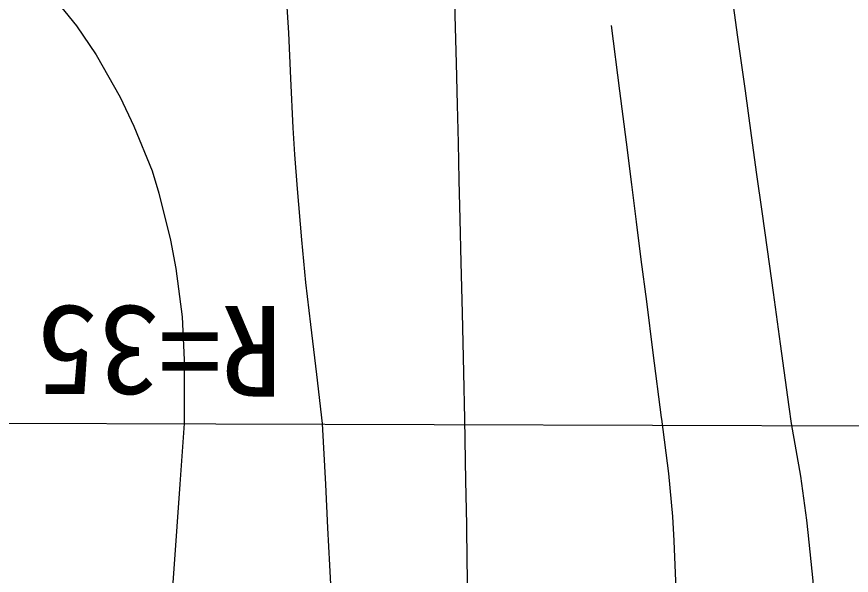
# Model space of a CAD drawing. Units: millimetres, scale not verified. Extents: x 40000 to 680000, y 20000 to 380000.
# Drawn here: x 364602 to 381480, y 272280 to 283572 of the extents above; entities that cross this region are included whole.
import ezdxf
from ezdxf.enums import TextEntityAlignment as Align

# ---------------------------------------------------------------- set-up
doc = ezdxf.new("R2010")
doc.units = ezdxf.units.MM
doc.header["$LTSCALE"] = 1000
doc.linetypes.add('CHAIN', pattern=[18.5, 12, -1.5, 3.5, -1.5])
for name, color, linetype, lineweight in [('M-BGD', 7, 'Continuous', 25), ('M-BMK', 2, 'CHAIN', 13), ('M-BMK-SRVR', 3, 'Continuous', 25)]:
    doc.layers.add(name, color=color, linetype=linetype, lineweight=lineweight)
doc.styles.add('ＭＳ ゴシック', font='')
doc.styles.get('ＭＳ ゴシック').set_extended_font_data('MS Gothic')

msp = doc.modelspace()

# ---------------------------------------------------------------- linework, layer by layer
at = {"layer": 'M-BGD'}
for points in [[(364305, 289667), (365194, 289744), (366125, 289744), (367097, 289626), (367649, 289490), (368411, 289151), (369088, 288474), (369549, 287614), (369596, 287458), (369802, 286475), (369906, 285522), (369935, 285256), (370038, 284189), (370097, 283246), (370138, 282326), (370188, 281329), (370223, 280789), (370274, 280092), (370359, 279062), (370444, 278202), (370542, 277348), (370664, 276337), (370782, 275350)], [(373406, 286103), (373439, 284735), (373466, 283596), (373489, 282632), (373509, 281791), (373527, 281021), (373545, 280268), (373564, 279481), (373585, 278605), (373609, 277589), (373638, 276381), (373660, 275435)], [(364432, 284918), (365134, 284225), (365194, 284156), (365812, 283388), (366210, 282801), (366698, 281948), (366972, 281362), (367341, 280455), (367480, 280007), (367713, 279053), (367818, 278483), (367952, 277502), (367989, 276636), (367988, 275556), (367988, 275350)], [(378994, 284494), (379180, 283158), (379331, 282074), (379456, 281172), (379565, 280383), (379669, 279636), (379776, 278863), (379897, 277994), (380041, 276958), (380218, 275686), (380264, 275350)], [(376624, 283394), (376792, 282076), (376925, 281036), (377034, 280183), (377131, 279423), (377227, 278664), (377336, 277814), (377468, 276780), (377635, 275470), (377640, 275435)], [(367988, 275350), (367900, 274125), (367839, 273264), (367784, 272503), (367718, 271576), (367649, 270609)], [(370782, 275350), (370846, 274116), (370891, 273242), (370930, 272483), (370976, 271589), (371036, 270440)], [(373660, 275435), (373681, 274192), (373696, 273306), (373708, 272547), (373723, 271680), (373743, 270474), (373745, 270355)], [(377640, 275435), (377782, 274338), (377863, 273471), (377894, 272980), (377933, 272003), (377926, 271126), (377894, 270101)], [(380264, 275350), (380453, 274283), (380574, 273398), (380603, 273149), (380700, 272166), (380743, 271305), (380768, 270210), (380772, 270016)]]:
    msp.add_lwpolyline(points, dxfattribs=at)
at = {"layer": 'M-BMK'}
msp.add_open_spline([(377808, 300224), (380522, 297002), (381485, 295792), (383204, 292559), (385112, 288972), (385941, 286749), (386672, 282752), (387199, 279873), (387297, 278672), (387314, 275286)], degree=3, knots=[0, 0, 0, 0, 1, 1, 1, 2, 2, 2, 3, 3, 3, 3], dxfattribs=at)
at = {"layer": 'M-BMK-SRVR'}
msp.add_line((363598, 275356), (387314, 275286), dxfattribs=at)

# ---------------------------------------------------------------- texts
at = {"layer": 'M-BMK-SRVR', "style": 'ＭＳ ゴシック'}
msp.add_text('R=35', height=1833, rotation=180, dxfattribs=at).set_placement((367484, 278276), align=Align.BOTTOM_CENTER)

doc.saveas('drawing.dxf')
